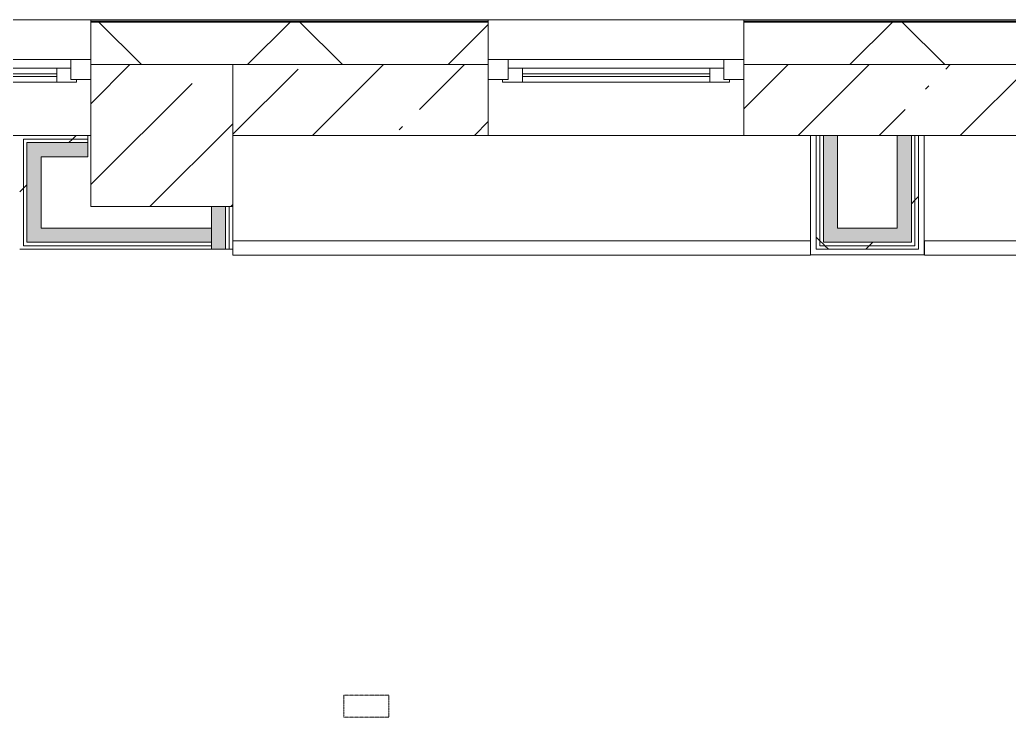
# Model space of a CAD drawing. Header units: millimetres. Extents: x 315 to 209858, y -8553 to 29000.
# Drawn here: x 190335 to 193820, y 19100 to 21558 of the extents above; entities that cross this region are included whole.
import ezdxf

# ---------------------------------------------------------------- set-up
doc = ezdxf.new("R2010")
doc.units = ezdxf.units.MM
doc.linetypes.add('200_ШТРИХ__ш1_п0_6_', pattern=[1.6, 1, -0.6])
for name, color, linetype, lineweight in [('A-DETL-MBND-1', 7, '200_ШТРИХ__ш1_п0_6_', 9), ('A-GLAZ-2', 7, 'Continuous', 5), ('A-WALL', 7, 'Continuous', 9), ('A-WALL-2', 7, 'Continuous', 5), ('I-WALL-5', 7, 'Continuous', 5), ('S-COLS-2', 7, 'Continuous', 5)]:
    doc.layers.add(name, color=color, linetype=linetype, lineweight=lineweight)
for name, color, linetype, lineweight, true_color in [('A-FLOR-2', 7, 'Continuous', 5, 0xaaaaaa), ('I-WALL-3', 7, 'Continuous', 5, 0xe7e7e7), ('I-WALL-4', 7, 'Continuous', 9, 0xe7e7e7)]:
    doc.layers.add(name, color=color, linetype=linetype, lineweight=lineweight, true_color=true_color)
pattern_1 = [(45, (74985, 0), (-530.33, 530.33), []), (135, (74985, 0), (-530.33, -530.33), [])]

# ---------------------------------------------------------------- blocks, each defined once
blk = doc.blocks.new('120_Окно_СКБ_2Ст_Фрамуга сверху - 120_Окно_СКБ_2Ст_2300х2500_h_ ДОО-V178-2_3_2_птичка')
at = {"layer": 'A-GLAZ-2'}
for p, q in [((-1150, -127), (-1150, -57)), ((-1150, -57), (-1080, -57)), ((1150, -57), (-1150, -57)), ((-1080, -57), (-1080, -127)), ((-1080, -57), (1080, -57)), ((520, -127), (520, -57)), ((520, -57), (590, -57)), ((590, -57), (590, -127)), ((1080, -127), (1080, -57)), ((1080, -57), (1150, -57)), ((1150, -57), (1150, -127)), ((520, -87), (-1080, -87)), ((-1080, -87), (-1080, -127)), ((-1030, -137), (-1030, -87)), ((470, -137), (470, -87)), ((520, -127), (520, -87)), ((1080, -87), (590, -87)), ((590, -87), (590, -127)), ((640, -137), (640, -87)), ((1030, -137), (1030, -87)), ((1080, -127), (1080, -87)), ((-1080, -127), (-1150, -127)), ((-1150, -127), (-1100, -127)), ((-1080, -127), (-1100, -127)), ((-1100, -127), (-1100, -137)), ((-1100, -137), (540, -137)), ((540, -137), (-1100, -137)), ((-1030, -107), (470, -107)), ((470, -117), (-1030, -117)), ((590, -127), (520, -127)), ((540, -127), (520, -127)), ((540, -127), (570, -127)), ((540, -127), (570, -127)), ((540, -137), (540, -127)), ((590, -127), (570, -127)), ((570, -127), (570, -137)), ((570, -137), (1100, -137)), ((1100, -137), (570, -137)), ((640, -107), (1030, -107)), ((1030, -117), (640, -117)), ((1150, -127), (1080, -127)), ((1100, -127), (1080, -127)), ((1100, -127), (1150, -127)), ((1100, -137), (1100, -127))]:
    blk.add_line(p, q, dxfattribs=at)
blk = doc.blocks.new('120_Окно_СКБ_1Ст - 120_Окно_СКБ_1Ст 900х2500_h_ с форточкой-22877787-2_3_2_птичка')
at = {"layer": 'A-GLAZ-2'}
for p, q in [((-450, -127), (-450, -57)), ((-450, -57), (-380, -57)), ((450, -57), (-450, -57)), ((-380, -57), (-380, -127)), ((380, -127), (380, -57)), ((380, -57), (450, -57)), ((450, -57), (450, -127)), ((380, -87), (-380, -87)), ((-380, -87), (-380, -127)), ((-330, -137), (-330, -87)), ((330, -137), (330, -87)), ((380, -127), (380, -87)), ((-380, -127), (-450, -127)), ((-450, -127), (-400, -127)), ((-380, -127), (-400, -127)), ((-400, -127), (-400, -137)), ((-400, -137), (400, -137)), ((400, -137), (-400, -137)), ((-330, -107), (330, -107)), ((330, -117), (-330, -117)), ((450, -127), (380, -127)), ((400, -127), (380, -127)), ((400, -127), (450, -127)), ((400, -137), (400, -127))]:
    blk.add_line(p, q, dxfattribs=at)
blk = doc.blocks.new('BSC_Колонна _Прямоугольная - 500х500-23282985-2_3_2_птичка')
at = {"layer": 'S-COLS-2'}
h = blk.add_hatch(dxfattribs=at)
h.set_pattern_fill('FP_171', color=256, style=0, pattern_type=2)
h.set_pattern_definition([(45, (-115850.45, -21150), (-285.1231, 285.1231), []), (45, (-115565.32, -21150), (-285.1231, 285.1231), [504.031, -100.806, 16.764, -84.042])])
h.paths.add_polyline_path([(-250, -250), (250, -250), (250, 250), (-250, 250), (-250, -121.5)])
for p, q in [((250, 250), (-250, 250)), ((-250, 250), (-250, -250)), ((250, -250), (250, 250)), ((-250, -250), (250, -250))]:
    blk.add_line(p, q, dxfattribs=at)

msp = doc.modelspace()

# ---------------------------------------------------------------- hatches: boundary and pattern name
at = {"layer": 'A-WALL-2'}
h = msp.add_hatch(dxfattribs=at)
h.set_pattern_fill('FP_105', color=256, style=0, pattern_type=2)
h.set_pattern_definition([(45, (74985, 0), (-353.5534, 353.5534), []), (135, (74985, 0), (-353.5534, -353.5534), [])])
h.paths.add_polyline_path([(200065, 21400), (200215, 21400), (200215, 21550), (195135.2, 21550), (195135.2, 21400), (199914.6, 21400)])
h.paths.add_polyline_path([(184935.5, 21400), (186235, 21400), (186235, 21550), (184935.5, 21550)])
h.paths.add_polyline_path([(184035.5, 21400), (184035.5, 21550), (182735.5, 21550), (182735.5, 21400), (183259.6, 21400)])
h.paths.add_polyline_path([(187135, 21400), (188285.5, 21400), (188285.5, 21550), (187135, 21550)])
h.paths.add_polyline_path([(194235.2, 21400), (194235.2, 21550), (192885.5, 21550), (192885.5, 21400), (193669, 21400)])
h.paths.add_polyline_path([(181177.7, 21400), (181835.5, 21400), (181835.5, 21550), (180535.2, 21550), (180535.2, 21400), (181035, 21400)])
h.paths.add_polyline_path([(191587.1, 21400), (191985.5, 21400), (191985.5, 21550), (190585.5, 21550), (190585.5, 21400), (191085.5, 21400)])
h.paths.add_polyline_path([(177035, 21400), (178235.2, 21400), (178235.2, 21550), (177035, 21550)])
h.paths.add_polyline_path([(168166, 21400), (168295, 21400), (168295, 21550), (168045, 21550), (168045, 21400)])
h.paths.add_polyline_path([(172850.2, 21400), (176135, 21400), (176135, 21550), (171595, 21550), (171595, 21400)])
at = {"layer": 'I-WALL-3'}
for points in [[(190410.5, 21075), (190575.5, 21075), (190575.5, 21125), (190410.5, 21125)], [(191060.5, 20749), (191060.5, 20900), (191010.5, 20900), (191010.5, 20749)]]:
    msp.add_hatch(color=256, dxfattribs=at).paths.add_polyline_path(points)
at = {"layer": 'I-WALL-4'}
for points in [[(190360.5, 20774), (190410.5, 20774), (190410.5, 21125), (190360.5, 21125), (190360.5, 21028.5)], [(193215.5, 20774), (193215.5, 21150), (193165.5, 21150), (193165.5, 20774)], [(193475.5, 20824), (193475.5, 21150), (193425.5, 21150), (193425.5, 20824)], [(191010.5, 20774), (191010.5, 20824), (190410.5, 20824), (190410.5, 20774)], [(193215.5, 20774), (193475.5, 20774), (193475.5, 20824), (193215.5, 20824)]]:
    msp.add_hatch(color=256, dxfattribs=at).paths.add_polyline_path(points)
at = {"layer": 'I-WALL-5'}
h = msp.add_hatch(dxfattribs=at)
h.set_pattern_fill('FP_113', color=256, style=0, pattern_type=2)
h.set_pattern_definition([(45, (74985, 0), (-285.1231, 285.1231), []), (45, (75270.13, 0), (-285.1231, 285.1231), [504.031, -100.806, 16.764, -84.042])])
h.paths.add_polyline_path([(193425.5, 21150), (194235.2, 21150), (194235.2, 21400), (192885.5, 21400), (192885.5, 21150), (193215.5, 21150)])
h.paths.add_polyline_path([(191085.5, 21150), (191985.5, 21150), (191985.5, 21400), (191085.5, 21400), (191085.5, 21239.3)])
h.paths.add_polyline_path([(196195, 21150), (196195, 21400), (195835, 21400), (195835, 21150)])
h.paths.add_polyline_path([(188285.5, 21150), (188285.5, 21400), (187135, 21400), (187135, 21150), (187423.3, 21150)])
h.paths.add_polyline_path([(176122.5, 21150), (176135, 21150), (176135, 21400), (175785, 21400), (175785, 21150), (176110, 21150)])
h.paths.add_polyline_path([(178235.2, 21150), (178235.2, 21400), (177035, 21400), (177035, 21150)])
h.paths.add_polyline_path([(183259.6, 21150), (184035.5, 21150), (184035.5, 21400), (182735.5, 21400), (182735.5, 21150), (183210, 21150)])
h.paths.add_polyline_path([(181035, 21150), (181835.5, 21150), (181835.5, 21400), (181035, 21400)])
h.paths.add_polyline_path([(185335, 21150), (185335, 21400), (184935.5, 21400), (184935.5, 21150)])
h.paths.add_polyline_path([(186235, 21150), (186235, 21400), (186035, 21400), (186035, 21150)])
h = msp.add_hatch(dxfattribs=at)
h.set_pattern_fill('FP_205', color=256, style=0, pattern_type=2)
h.set_pattern_definition(pattern_1)
h.paths.add_polyline_path([(190335.5, 20749), (190348, 20749), (190348, 21150), (190335.5, 21150), (190335.5, 21028.5)])
h = msp.add_hatch(dxfattribs=at)
h.set_pattern_fill('FP_205', color=256, style=0, pattern_type=2)
h.set_pattern_definition(pattern_1)
h.paths.add_polyline_path([(190575.5, 21137.5), (190575.5, 21150), (190348, 21150), (190348, 21137.5), (190546.1, 21137.5)])
h = msp.add_hatch(dxfattribs=at)
h.set_pattern_fill('FP_205', color=256, style=0, pattern_type=2)
h.set_pattern_definition(pattern_1)
h.paths.add_polyline_path([(190348, 20761.5), (190360.5, 20761.5), (190360.5, 21137.5), (190348, 21137.5), (190348, 21028.5)])
h = msp.add_hatch(dxfattribs=at)
h.set_pattern_fill('FP_205', color=256, style=0, pattern_type=2)
h.set_pattern_definition(pattern_1)
h.paths.add_polyline_path([(190575.5, 21125), (190575.5, 21137.5), (190360.5, 21137.5), (190360.5, 21125), (190546.1, 21125)])
h = msp.add_hatch(dxfattribs=at)
h.set_pattern_fill('FP_205', color=256, style=0, pattern_type=2)
h.set_pattern_definition(pattern_1)
h.paths.add_polyline_path([(193148.5, 20749), (193153, 20749), (193153, 21150), (193140.5, 21150), (193140.5, 20749)])
h = msp.add_hatch(dxfattribs=at)
h.set_pattern_fill('FP_205', color=256, style=0, pattern_type=2)
h.set_pattern_definition(pattern_1)
h.paths.add_polyline_path([(193165.5, 20761.5), (193165.5, 21150), (193153, 21150), (193153, 20761.5)])
h = msp.add_hatch(dxfattribs=at)
h.set_pattern_fill('FP_205', color=256, style=0, pattern_type=2)
h.set_pattern_definition(pattern_1)
h.paths.add_polyline_path([(193475.5, 20774), (193488, 20774), (193488, 21150), (193475.5, 21150), (193475.5, 20824)])
h = msp.add_hatch(dxfattribs=at)
h.set_pattern_fill('FP_205', color=256, style=0, pattern_type=2)
h.set_pattern_definition(pattern_1)
h.paths.add_polyline_path([(193500.5, 20761.5), (193500.5, 21150), (193488, 21150), (193488, 20761.5)])
h = msp.add_hatch(dxfattribs=at)
h.set_pattern_fill('FP_205', color=256, style=0, pattern_type=2)
h.set_pattern_definition(pattern_1)
h.paths.add_polyline_path([(191073, 20749), (191073, 20900), (191060.5, 20900), (191060.5, 20749)])
h = msp.add_hatch(dxfattribs=at)
h.set_pattern_fill('FP_205', color=256, style=0, pattern_type=2)
h.set_pattern_definition(pattern_1)
h.paths.add_polyline_path([(193165.5, 20761.5), (193488, 20761.5), (193488, 20774), (193165.5, 20774)])
h = msp.add_hatch(dxfattribs=at)
h.set_pattern_fill('FP_205', color=256, style=0, pattern_type=2)
h.set_pattern_definition(pattern_1)
h.paths.add_polyline_path([(193500.5, 20749), (193500.5, 20761.5), (193153, 20761.5), (193153, 20749), (193215.5, 20749)])

# ---------------------------------------------------------------- linework, layer by layer
at = {"layer": 'A-DETL-MBND-1'}
for p, q in [((191477, 19100), (191477, 19177.5)), ((191477, 19177.5), (191635, 19177.5)), ((191635, 19177.5), (191635, 19100)), ((191477, 19100), (191635, 19100))]:
    msp.add_line(p, q, dxfattribs=at)
at = {"layer": 'A-FLOR-2'}
for p, q in [((193120.5, 20779), (193120.5, 21150)), ((193520.5, 21150), (193520.5, 20730)), ((193520.5, 20730), (193120.5, 20730))]:
    msp.add_line(p, q, dxfattribs=at)
at = {"layer": 'A-WALL'}
for p, q in [((191985.5, 21553), (190585.5, 21553)), ((191985.5, 21550), (190585.5, 21550)), ((194235.2, 21553), (192885.5, 21553)), ((194235.2, 21550), (192885.5, 21550)), ((191985.5, 21400), (191085.5, 21400)), ((194235.2, 21400), (192885.5, 21400)), ((190410.5, 21150), (190348, 21150)), ((190348, 20761.5), (190348, 21137.5)), ((190575.5, 21137.5), (190348, 21137.5)), ((190360.5, 20774), (190360.5, 21125)), ((190575.5, 21125), (190360.5, 21125)), ((193215.5, 21150), (193140.5, 21150)), ((193153, 20761.5), (193153, 21150)), ((193165.5, 20774), (193165.5, 21150)), ((193500.5, 21150), (193425.5, 21150)), ((193475.5, 21150), (193475.5, 20774)), ((193488, 21150), (193488, 20761.5)), ((191060.5, 20749), (191060.5, 20900)), ((191073, 20749), (191073, 20900)), ((191010.5, 20774), (190360.5, 20774)), ((193475.5, 20774), (193165.5, 20774)), ((191010.5, 20761.5), (190348, 20761.5)), ((193488, 20761.5), (193153, 20761.5))]:
    msp.add_line(p, q, dxfattribs=at)
at = {"layer": 'A-WALL-2'}
for p, q in [((200223, 21558), (186235, 21558)), ((190585.5, 21558), (190585.5, 21400)), ((191985.5, 21400), (191985.5, 21558)), ((192885.5, 21558), (192885.5, 21400))]:
    msp.add_line(p, q, dxfattribs=at)
at = {"layer": 'I-WALL-5'}
for p, q in [((191985.5, 21150), (191985.5, 21400)), ((192885.5, 21400), (192885.5, 21150)), ((186035, 21150), (190585.5, 21150)), ((190575.5, 21075), (190575.5, 21150)), ((193140.5, 21150), (191085.5, 21150)), ((193140.5, 21150), (193140.5, 20749)), ((193215.5, 21150), (193425.5, 21150)), ((193215.5, 20824), (193215.5, 21150)), ((193425.5, 21150), (193425.5, 20824)), ((195135, 21150), (193500.5, 21150)), ((193500.5, 20749), (193500.5, 21150)), ((190410.5, 20824), (190410.5, 21075)), ((190410.5, 21075), (190575.5, 21075)), ((191010.5, 20900), (191010.5, 20749)), ((191085.5, 20729), (191085.5, 20900)), ((191010.5, 20824), (190410.5, 20824)), ((193425.5, 20824), (193215.5, 20824)), ((191085.5, 20779), (193120.5, 20779)), ((193120.5, 20729), (193120.5, 20779)), ((193521.5, 20779), (195115.2, 20779)), ((193521.5, 20779), (193521.5, 20729)), ((190335.5, 20749), (191085.5, 20749)), ((193140.5, 20749), (193500.5, 20749)), ((193120.5, 20729), (191085.5, 20729)), ((195115.2, 20729), (193521.5, 20729))]:
    msp.add_line(p, q, dxfattribs=at)

# ---------------------------------------------------------------- block references
at = {"layer": 'A-GLAZ-2'}
for name, p in [('120_Окно_СКБ_2Ст_Фрамуга сверху - 120_Окно_СКБ_2Ст_2300х2500_h_ ДОО-V178-2_3_2_птичка', (189435.5, 21475)), ('120_Окно_СКБ_1Ст - 120_Окно_СКБ_1Ст 900х2500_h_ с форточкой-22877787-2_3_2_птичка', (192435.5, 21475))]:
    msp.add_blockref(name, p, dxfattribs=at)
at = {"layer": 'S-COLS-2'}
msp.add_blockref('BSC_Колонна _Прямоугольная - 500х500-23282985-2_3_2_птичка', (190835.5, 21150), dxfattribs=at)

doc.saveas('drawing.dxf')
